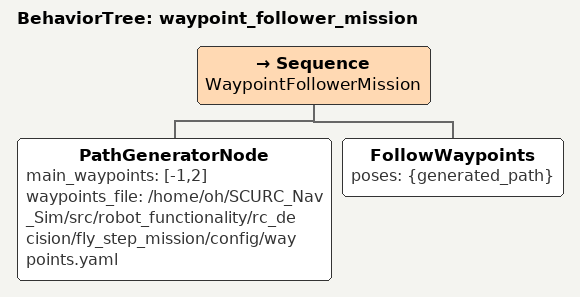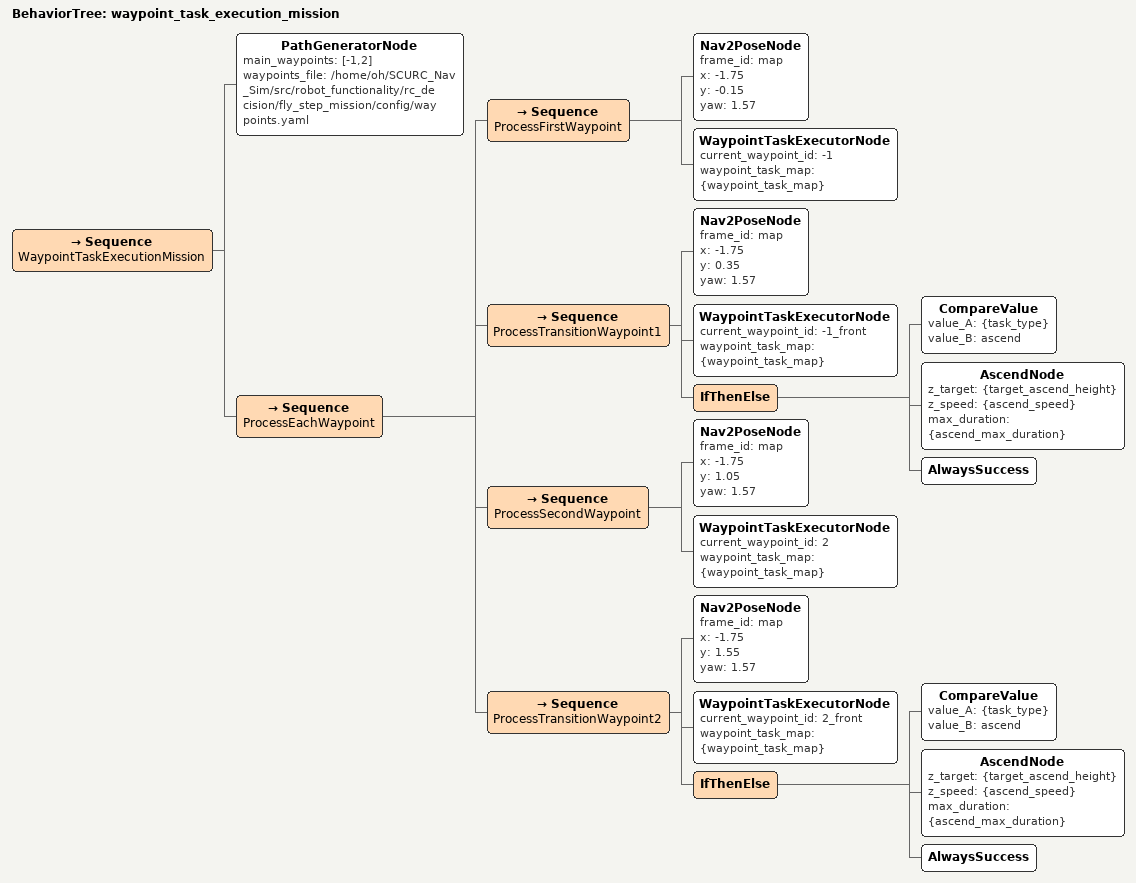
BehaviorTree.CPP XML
<?xml version="1.0" encoding="UTF-8"?>
<root BTCPP_format="4">
  <BehaviorTree ID="waypoint_follower_mission">
    <Sequence name="WaypointFollowerMission">

      <!-- 1. 路径生成：根据输入的主航点生成完整路径（包括过渡航点） -->
      <PathGeneratorNode
        main_waypoints="[-1,2]"
        waypoints_file="/home/oh/SCURC_Nav_Sim/src/robot_functionality/rc_decision/fly_step_mission/config/waypoints.yaml" />

      <!-- 2. 使用FollowWaypoints跟随生成的完整路径 -->
      <FollowWaypoints poses="{generated_path}" />

    </Sequence>
  </BehaviorTree>

  <!-- 定义一个更复杂的任务执行行为树 -->
  <BehaviorTree ID="waypoint_task_execution_mission">
    <Sequence name="WaypointTaskExecutionMission">

      <!-- 1. 路径生成：根据输入的主航点生成完整路径（包括过渡航点） -->
      <PathGeneratorNode
        main_waypoints="[-1,2]"
        waypoints_file="/home/oh/SCURC_Nav_Sim/src/robot_functionality/rc_decision/fly_step_mission/config/waypoints.yaml" />

      <!-- 2. 遍历路径中的每个航点并执行相应任务 -->
      <Sequence name="ProcessEachWaypoint">
        <!-- 这里我们手动展开一些关键航点的处理，实际应用中可能需要更多动态逻辑 -->

        <!-- 处理第一个航点 -->
        <Sequence name="ProcessFirstWaypoint">
          <!-- 导航到第一个航点 -->
          <Nav2PoseNode
            frame_id="map"
            x="-1.75"
            y="-0.15"
            yaw="1.57" />

          <!-- 检查是否有任务需要执行 -->
          <WaypointTaskExecutorNode
            current_waypoint_id="-1"
            waypoint_task_map="{waypoint_task_map}" />
        </Sequence>

        <!-- 处理过渡点（例如-1_front，需要上升） -->
        <Sequence name="ProcessTransitionWaypoint1">
          <!-- 导航到过渡点 -->
          <Nav2PoseNode
            frame_id="map"
            x="-1.75"
            y="0.35"
            yaw="1.57" />

          <!-- 检查是否有任务需要执行 -->
          <WaypointTaskExecutorNode
            current_waypoint_id="-1_front"
            waypoint_task_map="{waypoint_task_map}" />

          <!-- 如果任务是上升，则执行上升 -->
          <IfThenElse>
            <CompareValue value_A="{task_type}" value_B="ascend" />
            <AscendNode
              z_target="{target_ascend_height}"
              z_speed="{ascend_speed}"
              max_duration="{ascend_max_duration}" />
            <AlwaysSuccess/>
          </IfThenElse>
        </Sequence>

        <!-- 处理第二个主航点 -->
        <Sequence name="ProcessSecondWaypoint">
          <!-- 导航到第二个航点 -->
          <Nav2PoseNode
            frame_id="map"
            x="-1.75"
            y="1.05"
            yaw="1.57" />

          <!-- 检查是否有任务需要执行 -->
          <WaypointTaskExecutorNode
            current_waypoint_id="2"
            waypoint_task_map="{waypoint_task_map}" />
        </Sequence>

        <!-- 处理过渡点（例如2_front，可能需要上升） -->
        <Sequence name="ProcessTransitionWaypoint2">
          <!-- 导航到过渡点 -->
          <Nav2PoseNode
            frame_id="map"
            x="-1.75"
            y="1.55"
            yaw="1.57" />

          <!-- 检查是否有任务需要执行 -->
          <WaypointTaskExecutorNode
            current_waypoint_id="2_front"
            waypoint_task_map="{waypoint_task_map}" />

          <!-- 如果任务是上升，则执行上升 -->
          <IfThenElse>
            <CompareValue value_A="{task_type}" value_B="ascend" />
            <AscendNode
              z_target="{target_ascend_height}"
              z_speed="{ascend_speed}"
              max_duration="{ascend_max_duration}" />
            <AlwaysSuccess/>
          </IfThenElse>
        </Sequence>

      </Sequence>

    </Sequence>
  </BehaviorTree>
</root>
